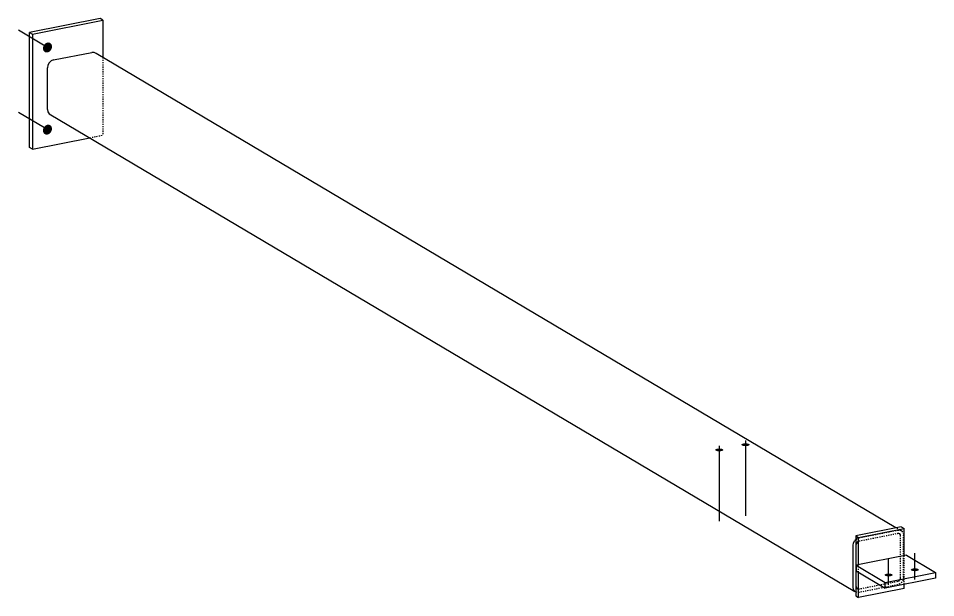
# Model space of a CAD drawing. Header units: millimetres. Extents: x 5 to 24209, y 5 to 1018.
# Drawn here: x 5 to 1580, y 24 to 1018 of the extents above; entities that cross this region are included whole.
import ezdxf

# ---------------------------------------------------------------- set-up
doc = ezdxf.new("R2010")
doc.units = ezdxf.units.MM
doc.linetypes.add('DXK_LINE_DOT2', pattern=[3.9198, 1.9599, -1.9599])
doc.layers.add('STÅL', color=7, linetype='Continuous')

msp = doc.modelspace()

# ---------------------------------------------------------------- hatches: boundary and pattern name
at = {"layer": 'STÅL', "linetype": 'Continuous'}
for points in [[(48.7, 971.4), (49.8, 973), (51.1, 974.3), (52.6, 975.3), (54.2, 976), (55.8, 976.3), (57.4, 976.2), (58.9, 975.8), (60.2, 975), (61.3, 973.9), (62.1, 972.5), (62.6, 971), (62.8, 969.2), (62.6, 967.4), (62.1, 965.7), (61.3, 964), (60.2, 962.4), (58.9, 961.1), (57.4, 960.1), (55.8, 959.5), (54.2, 959.1), (52.6, 959.2), (51.1, 959.6), (49.8, 960.4), (48.7, 961.5), (47.9, 962.9), (47.4, 964.4), (47.2, 966.2), (47.4, 968), (47.9, 969.7)], [(48.7, 830.5), (49.8, 832), (51.1, 833.3), (52.6, 834.3), (54.2, 835), (55.8, 835.3), (57.4, 835.3), (58.9, 834.8), (60.2, 834.1), (61.3, 833), (62.1, 831.6), (62.6, 830), (62.8, 828.3), (62.6, 826.5), (62.1, 824.7), (61.3, 823), (60.2, 821.5), (58.9, 820.2), (57.4, 819.2), (55.8, 818.5), (54.2, 818.2), (52.6, 818.2), (51.1, 818.7), (49.8, 819.4), (48.7, 820.5), (47.9, 821.9), (47.4, 823.5), (47.2, 825.2), (47.4, 827), (47.9, 828.8)], [(1253.3, 283.9), (1251.8, 284), (1250.5, 284.1), (1249.2, 284.4), (1248.1, 284.7), (1247.2, 285.1), (1246.6, 285.6), (1246.3, 286.1), (1246.3, 286.6), (1246.6, 287.1), (1247.2, 287.5), (1248.1, 287.9), (1249.2, 288.3), (1250.5, 288.5), (1251.8, 288.7), (1253.3, 288.7), (1254.8, 288.7), (1256.1, 288.5), (1257.4, 288.3), (1258.5, 287.9), (1259.4, 287.5), (1260, 287.1), (1260.3, 286.6), (1260.3, 286.1), (1260, 285.6), (1259.4, 285.1), (1258.5, 284.7), (1257.4, 284.4), (1256.1, 284.1), (1254.8, 284)], [(1208.3, 275), (1206.8, 275.1), (1205.4, 275.2), (1204.2, 275.5), (1203.1, 275.8), (1202.2, 276.2), (1201.6, 276.7), (1201.3, 277.2), (1201.3, 277.7), (1201.6, 278.2), (1202.2, 278.6), (1203.1, 279), (1204.2, 279.4), (1205.4, 279.6), (1206.8, 279.8), (1208.3, 279.8), (1209.7, 279.8), (1211.1, 279.6), (1212.4, 279.4), (1213.5, 279), (1214.3, 278.6), (1214.9, 278.2), (1215.2, 277.7), (1215.2, 277.2), (1214.9, 276.7), (1214.3, 276.2), (1213.5, 275.8), (1212.4, 275.5), (1211.1, 275.2), (1209.7, 275.1)], [(1499, 60.5), (1497.6, 60.6), (1496.2, 60.7), (1494.9, 61), (1493.8, 61.3), (1493, 61.7), (1492.4, 62.2), (1492.1, 62.6), (1492.1, 63.1), (1492.4, 63.6), (1493, 64.1), (1493.8, 64.5), (1494.9, 64.8), (1496.2, 65.1), (1497.6, 65.2), (1499, 65.3), (1500.5, 65.2), (1501.9, 65.1), (1503.1, 64.8), (1504.2, 64.5), (1505.1, 64.1), (1505.7, 63.6), (1506, 63.1), (1506, 62.6), (1505.7, 62.2), (1505.1, 61.7), (1504.2, 61.3), (1503.1, 61), (1501.9, 60.7), (1500.5, 60.6)], [(1544.1, 69.4), (1542.6, 69.4), (1541.2, 69.6), (1539.9, 69.9), (1538.8, 70.2), (1538, 70.6), (1537.4, 71), (1537.1, 71.5), (1537.1, 72), (1537.4, 72.5), (1538, 73), (1538.8, 73.4), (1539.9, 73.7), (1541.2, 74), (1542.6, 74.1), (1544.1, 74.2), (1545.5, 74.1), (1546.9, 74), (1548.2, 73.7), (1549.3, 73.4), (1550.1, 73), (1550.7, 72.5), (1551, 72), (1551, 71.5), (1550.7, 71), (1550.1, 70.6), (1549.3, 70.2), (1548.2, 69.9), (1546.9, 69.6), (1545.5, 69.4)]]:
    msp.add_hatch(color=96, dxfattribs=at).paths.add_polyline_path(points)

# ---------------------------------------------------------------- linework, layer by layer
at = {"layer": 'STÅL', "color": 2, "linetype": 'Continuous'}
for p, q in [((145.2, 1017.7), (24, 993.7)), ((29, 990.8), (150.2, 1014.7)), ((150.2, 1014.7), (145.2, 1017.7)), ((150.2, 1014.7), (150.2, 950.5)), ((24, 796.4), (24, 993.7)), ((24, 993.7), (29, 990.8)), ((29, 990.8), (29, 793.4)), ((65.4, 946.3), (61.4, 944.6)), ((65.4, 946.3), (131.2, 959.3)), ((135.2, 959.2), (131.2, 959.3)), ((138.5, 957.4), (135.2, 959.2)), ((1511.7, 144), (138.5, 957.4)), ((55.8, 937.4), (55, 932.9)), ((55, 861.5), (55, 932.9)), ((58, 941.5), (55.8, 937.4)), ((61.4, 944.6), (58, 941.5)), ((55, 861.5), (55.8, 857.4)), ((55.8, 857.4), (58, 854.1)), ((58, 854.1), (1441.3, 34.7)), ((29, 793.4), (127.6, 812.9)), ((29, 793.4), (24, 796.4)), ((1520.5, 145.7), (1442.6, 130.3)), ((1447.6, 127.4), (1525.5, 142.8)), ((1520.5, 145.7), (1525.5, 142.8)), ((1525.5, 95.8), (1525.5, 142.8)), ((1442.6, 130.3), (1442.6, 27)), ((1442.6, 130.3), (1447.6, 127.4)), ((1447.6, 80.4), (1447.6, 127.4)), ((1438.2, 113.5), (1439, 118)), ((1438.2, 42.1), (1438.2, 113.5)), ((1439, 118), (1441.3, 122.1)), ((1442.6, 123.3), (1441.3, 122.1)), ((1529.8, 96.6), (1443.2, 79.5)), ((1529.8, 96.6), (1579.8, 67)), ((1443.2, 79.5), (1443.2, 70.1)), ((1443.2, 79.5), (1493.2, 49.9)), ((1443.2, 70.1), (1493.2, 40.5)), ((1447.6, 24), (1447.6, 67.6)), ((1493.2, 49.9), (1579.8, 67)), ((1579.8, 67), (1579.8, 57.6)), ((1579.8, 57.6), (1493.2, 40.5)), ((1493.2, 40.5), (1493.2, 49.9)), ((1439, 37.9), (1438.2, 42.1)), ((1441.3, 34.7), (1439, 37.9)), ((1442.6, 34), (1441.3, 34.7)), ((1525.5, 39.4), (1447.6, 24)), ((1525.5, 39.4), (1525.5, 46.9)), ((1442.6, 27), (1447.6, 24))]:
    msp.add_line(p, q, dxfattribs=at)
at = {"layer": 'STÅL', "color": 96, "linetype": 'Continuous'}
for p, q in [((59.6, 965), (5, 997.3)), ((59.6, 824), (5, 856.4)), ((1208.3, 284.5), (1208.3, 155.3)), ((1253.3, 293.4), (1253.3, 164.2)), ((1544.1, 54.9), (1544.1, 100)), ((1499, 46), (1499, 91.1))]:
    msp.add_line(p, q, dxfattribs=at)
at = {"layer": 'STÅL', "color": 7, "linetype": 'DXK_LINE_DOT2'}
for p, q in [((150.2, 950.5), (150.2, 817.4)), ((127.6, 812.9), (150.2, 817.4)), ((1521.8, 138), (1511.7, 144)), ((1448.6, 126.8), (1444.7, 125.2)), ((1448.6, 126.8), (1514.4, 139.8)), ((1448.6, 121.2), (1514.4, 134.2)), ((1514.4, 139.8), (1518.4, 139.8)), ((1516.4, 134.2), (1514.4, 134.2)), ((1518.1, 133.3), (1516.4, 134.2)), ((1519.2, 131.7), (1518.1, 133.3)), ((1518.4, 139.8), (1521.8, 138)), ((1519.6, 129.6), (1519.2, 131.7)), ((1519.6, 58.2), (1519.6, 129.6)), ((1521.8, 138), (1524, 134.8)), ((1524, 134.8), (1524.8, 130.6)), ((1524.8, 59.2), (1524.8, 130.6)), ((1444.7, 125.2), (1442.6, 123.3)), ((1443.8, 116.8), (1443.4, 114.5)), ((1443.4, 43.1), (1443.4, 114.5)), ((1445, 118.8), (1443.8, 116.8)), ((1446.6, 120.4), (1445, 118.8)), ((1448.6, 121.2), (1446.6, 120.4)), ((1525.5, 46.9), (1525.5, 95.8)), ((1447.6, 67.6), (1447.6, 80.4)), ((1514.4, 51.5), (1448.6, 38.5)), ((1514.4, 51.5), (1516.4, 52.3)), ((1518.4, 47.5), (1514.4, 45.9)), ((1516.4, 52.3), (1518.1, 53.9)), ((1518.1, 53.9), (1519.2, 55.9)), ((1521.8, 50.6), (1518.4, 47.5)), ((1519.2, 55.9), (1519.6, 58.2)), ((1524, 54.7), (1521.8, 50.6)), ((1524.8, 59.2), (1524, 54.7)), ((1444.7, 32.9), (1442.6, 34)), ((1443.4, 43.1), (1443.8, 41)), ((1443.8, 41), (1445, 39.4)), ((1448.6, 32.9), (1444.7, 32.9)), ((1445, 39.4), (1446.6, 38.5)), ((1446.6, 38.5), (1447.6, 38.5)), ((1447.6, 38.5), (1448.6, 38.5)), ((1514.4, 45.9), (1448.6, 32.9))]:
    msp.add_line(p, q, dxfattribs=at)

doc.saveas('drawing.dxf')
